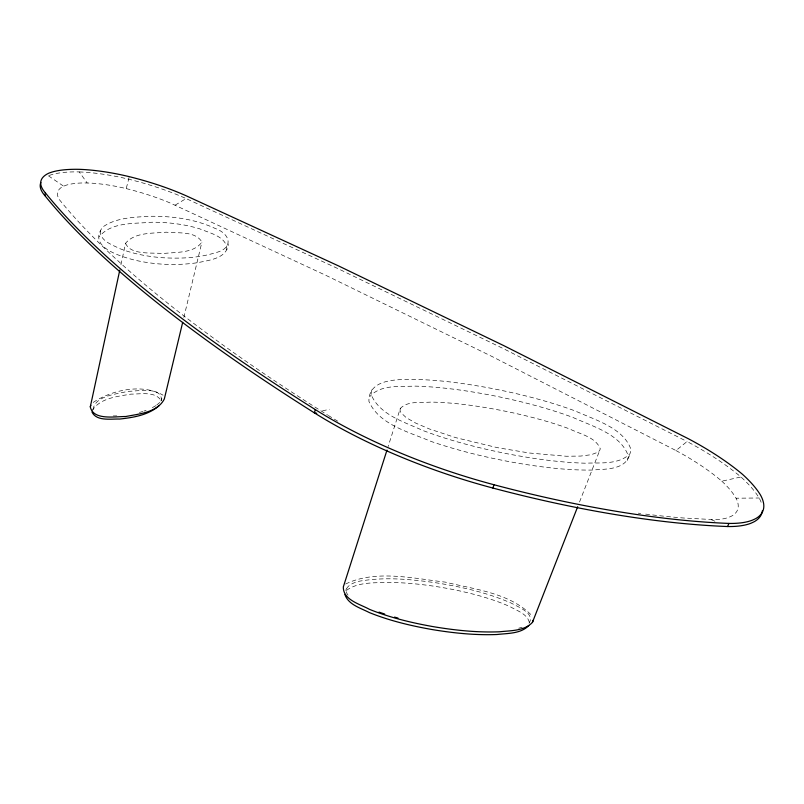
<?xml version="1.0" encoding="UTF-8"?>
<svg xmlns="http://www.w3.org/2000/svg" width="804" height="804" viewBox="0 0 804 804"><rect width="100%" height="100%" fill="white"/><g stroke="black" fill="none" stroke-linecap="round" stroke-linejoin="round"><path stroke-width="0.6" stroke-dasharray="4.02 3.01" d="M125.565 243.25C130.409 255.411 152.127 252.345 162.9 253.561C175.644 251.964 193.754 253.672 201.925 242.064C195.422 230.718 177.594 233.431 166.207 232.175C152.8 233.512 134.951 232.014 125.565 243.25L120.57 266.446M100.299 230.728C99.716 240.939 112.54 244.929 119.917 248.687C133.554 253.923 148.047 256.657 162.589 257.722C180.297 258.747 198.467 258.094 215.502 252.697C233.421 248.557 231.341 234.165 214.859 228.306C194.136 218.748 170.95 215.854 148.308 216.316C132.911 217.371 115.897 217.753 102.832 226.969C87.224 247.089 120.389 256.255 134.137 259.993C155.051 264.908 176.91 265.782 198.146 262.617C209.321 260.114 227.15 258.556 228.296 243.913M400.271 408.472L400.04 410.442L400.945 412.643L406.141 417.588L415.708 423.095L429.225 428.904L455.516 437.587L497.274 447.637L529.233 453.004L566.328 456.25L580.639 456.069L591.292 454.692L597.905 452.22L599.633 450.612L600.286 448.773C595.583 436.873 579.955 434.17 569.544 428.914C548.851 421.266 527.424 415.809 505.847 411.326C481.184 406.422 456.18 402.613 431.004 402.08C420.964 402.945 407.919 400.553 400.271 408.472L388.121 446.532M529.012 623.321C535.464 613.261 518.098 607.02 511.455 603.221C487.656 592.719 462.059 587.01 436.482 582.87C412.06 579.453 387.046 576.86 362.514 580.709C355.75 581.332 340.986 586.397 348.122 595.302M371.83 389.799L371.046 394.422C379.588 414.944 404.151 421.849 422.783 430.462C449.587 440.592 477.405 447.758 505.465 453.416C531.725 458.511 558.298 462.39 585.071 463.194C599.935 462.461 618.286 465.104 629.914 453.868L631.11 449.898C623.914 427.738 594.518 419.829 575.332 410.995C547.524 400.794 518.701 393.598 489.636 388.02C462.682 383.106 435.376 379.227 407.919 379.418C392.724 379.588 368.443 380.634 368.915 401.357C379.106 424.874 409.568 432.19 431.215 441.486C458.602 450.863 486.822 457.647 515.304 462.742C540.479 467.044 565.956 470.34 591.543 470.069C604.879 468.893 625.914 470.521 629.914 453.868M226.808 249.913C227.522 236.627 209.14 232.939 199.553 228.778C184.186 224.135 168.086 222.205 152.056 222.226C134.479 223.834 110.932 221.743 98.992 237.029M129.092 177.513L126.218 188.598L122.238 187.674A69.104 20.994 13.2 0 0 90.51 183.091L84.088 182.93A65.536 19.849 13.2 0 0 65.315 185.483L61.978 187.02A71.466 21.648 13.3 0 0 60.009 200.437L61.446 202.196A1100.264 252.195 21.6 0 0 327.68 415.085M161.383 400.653C162.589 385.84 136.72 391.498 127.977 391.297C116.801 394.191 94.782 395.588 92.993 409.869M183.845 317.49L201.925 242.064M161.895 398.493L160.86 401.095M627.251 460.501L628.467 456.491C621.462 434.26 592.056 426.251 572.9 417.417C548.75 408.512 523.776 401.98 498.601 396.724C470.893 391.146 442.813 386.865 414.522 386.101C399.628 386.925 380.533 384.272 369.709 396.694M345.77 590.528L346.353 588.699M92.098 410.784C99.786 398.01 117.505 396.483 130.921 394.121C140.499 394.211 155.162 391.005 161.091 400.533M579.513 502.038L599.633 450.612M159.775 402.462L156.519 405.226M93.143 402.452C112.188 389.769 142.449 383.347 163.061 395.186M126.218 188.598L131.987 190.076A102.118 31.657 13.1 0 1 170.217 203.01L326.796 275.782L492.098 356.534L676.003 450.562L687.068 441.527A169.614 62.812 21.1 0 1 740.956 476.983A135.323 49.044 21.2 0 1 759.157 497.998A98.852 35.245 21.6 0 1 761.519 503.415M346.464 590.377C358.684 581.513 375.187 583.061 389.528 582.387C411.286 582.749 432.964 585.523 454.29 589.764C473.335 593.754 492.319 598.719 510.128 606.698C517.173 610.799 528.349 614.246 529.504 623.562M345.609 584.026C375.498 569.413 413.578 578.468 445.265 582.116C474.631 589.402 510.59 593 532.288 616.055M155.805 405.678L151.906 407.899M175.121 205.161L186.096 198.558L337.75 268.526L502.972 348.423L687.068 441.527M143.926 411.105L146.107 410.362M139.363 412.482L142.831 411.467M518.66 628.226L522.128 627.241M322.464 410.904L329.419 409.246M676.003 450.562L682.355 454.069A145.946 54.501 21.1 0 1 717.289 477.415L721.821 481.174L740.956 476.983M113.193 415.939L116.801 415.889M721.821 481.174L724.595 483.827A112.118 40.994 21.3 0 1 734.424 495.555L736.062 498.209L759.157 497.998M645.632 514.108A441.466 137.826 17.7 0 0 683.681 518.007L714.565 519.675A75.807 27.276 21.7 0 0 729.037 517.233L731.178 516.289A75.807 27.276 21.7 0 0 736.977 500.178L736.062 498.209M711.259 519.685L715.61 521.515M48.401 175.795L63.546 186.156M49.195 175.483A83.857 25.155 13.2 0 1 79.254 171.925L87.154 182.94M79.254 171.925A87.485 26.321 13.2 0 1 128.73 179.212A121.002 37.165 13.1 0 1 186.096 198.558M640.708 513.475A441.466 137.826 17.7 0 1 638.225 513.153M337.74 421.175A236.909 83.737 18.4 0 1 327.69 415.085"/><path stroke-width="1.21" d="M119.776 270.114L90.299 406.864C93.113 420.683 115.414 416.402 125.736 416.522C139.022 413.909 157.524 412.472 164.317 399.005L182.679 322.364M762.343 510.821A98.852 35.245 21.6 0 1 753.78 521.937L751.047 523.203A98.852 35.245 21.6 0 1 727.56 526.53A461.968 143.253 17.7 0 1 492.842 488.038A258.657 90.701 18.4 0 1 314.354 412.844A1126.826 256.838 21.6 0 1 44.853 195.583L45.366 192.839A89.847 26.803 13.3 0 1 48.893 173.151A83.928 25.035 13.2 0 1 79.767 169.342A87.566 26.19 13.2 0 1 129.273 176.669A121.102 36.984 13.1 0 1 186.679 196.015L338.504 265.903L503.907 345.7L688.264 438.693A169.795 62.531 21.1 0 1 742.233 474.089A135.464 48.833 21.2 0 1 760.494 495.043A98.952 35.095 21.6 0 1 755.167 518.892L752.433 520.138A98.952 35.095 21.6 0 1 728.947 523.424A462.38 142.569 17.7 0 1 494.018 484.752A258.908 90.289 18.4 0 1 315.299 409.588A1127.881 255.592 21.5 0 1 45.366 192.839M315.299 409.588L314.354 412.844L316.776 413.246M386.985 450.099L343.328 586.9C342.916 599.925 360.222 604.196 369.488 609.352C390.041 617.653 411.718 622.839 433.507 626.698C455.285 630.326 477.405 632.647 499.505 631.793C510.57 630.527 524.188 631.17 532.419 622.427L577.684 506.711M492.842 488.038L494.018 484.752M532.419 622.427L533.253 620.155M90.299 406.864L90.842 405.407M727.56 526.53L728.947 523.424M528.761 625.582C520.761 633.904 507.666 633.25 497.013 634.507C475.244 635.361 453.466 633.09 432.009 629.532C410.683 625.753 389.468 620.708 369.358 612.578C360.654 608.055 348.273 604.688 344.856 594.427M159.001 405.729C148.368 415.145 133.414 417.507 119.766 419.045C110.982 418.703 96.681 421.577 91.998 412.06M394.533 617.11L397.98 618.045M378.996 612.105L384.724 614.075M44.853 195.583A89.767 26.934 13.3 0 1 40.853 182.488"/></g></svg>
